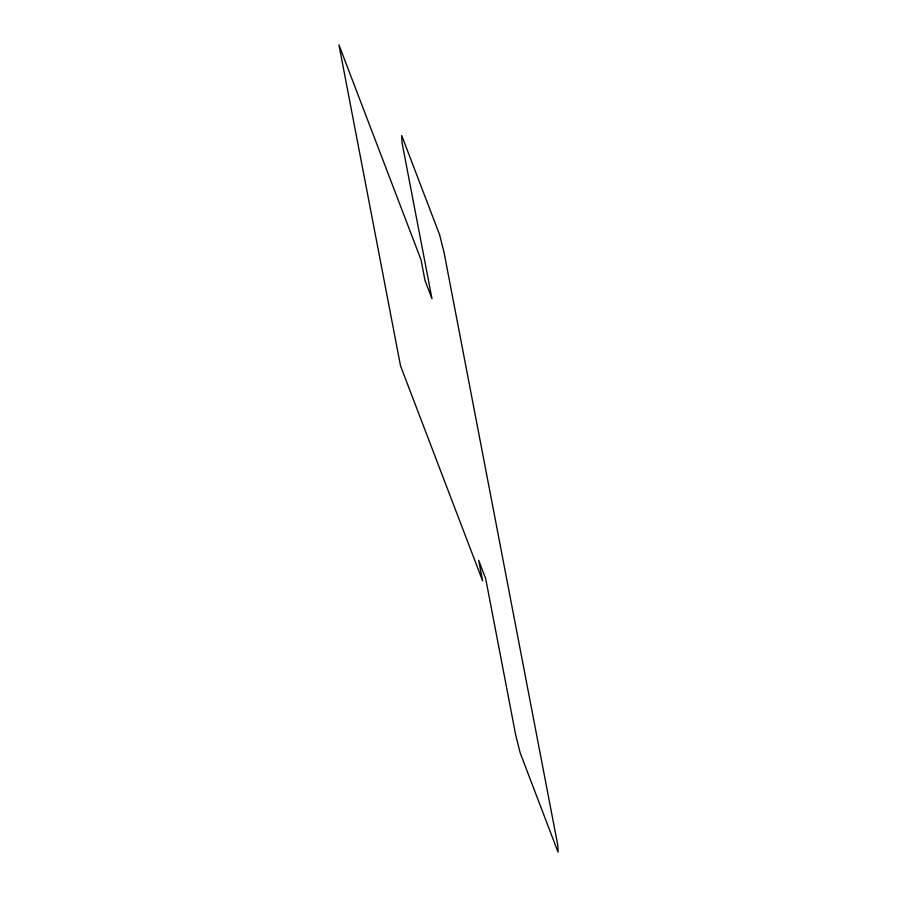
<?xml version="1.0" encoding="UTF-8"?>
<svg xmlns="http://www.w3.org/2000/svg" width="897" height="897" viewBox="0 0 897 897"><rect width="100%" height="100%" fill="white"/><g stroke="black" fill="none" stroke-linecap="round" stroke-linejoin="round"><path stroke-width="1.35" d="M439.597 234.745L401.71 135.525L401.979 142.365L431.995 298.768L424.976 280.402L421.029 259.816L338.931 44.85L400.533 365.898L482.62 580.875L478.673 560.289L485.692 578.666L515.708 735.069L520.182 752.931L558.069 852.15L557.799 845.31L444.071 252.606L439.597 234.745"/></g></svg>
